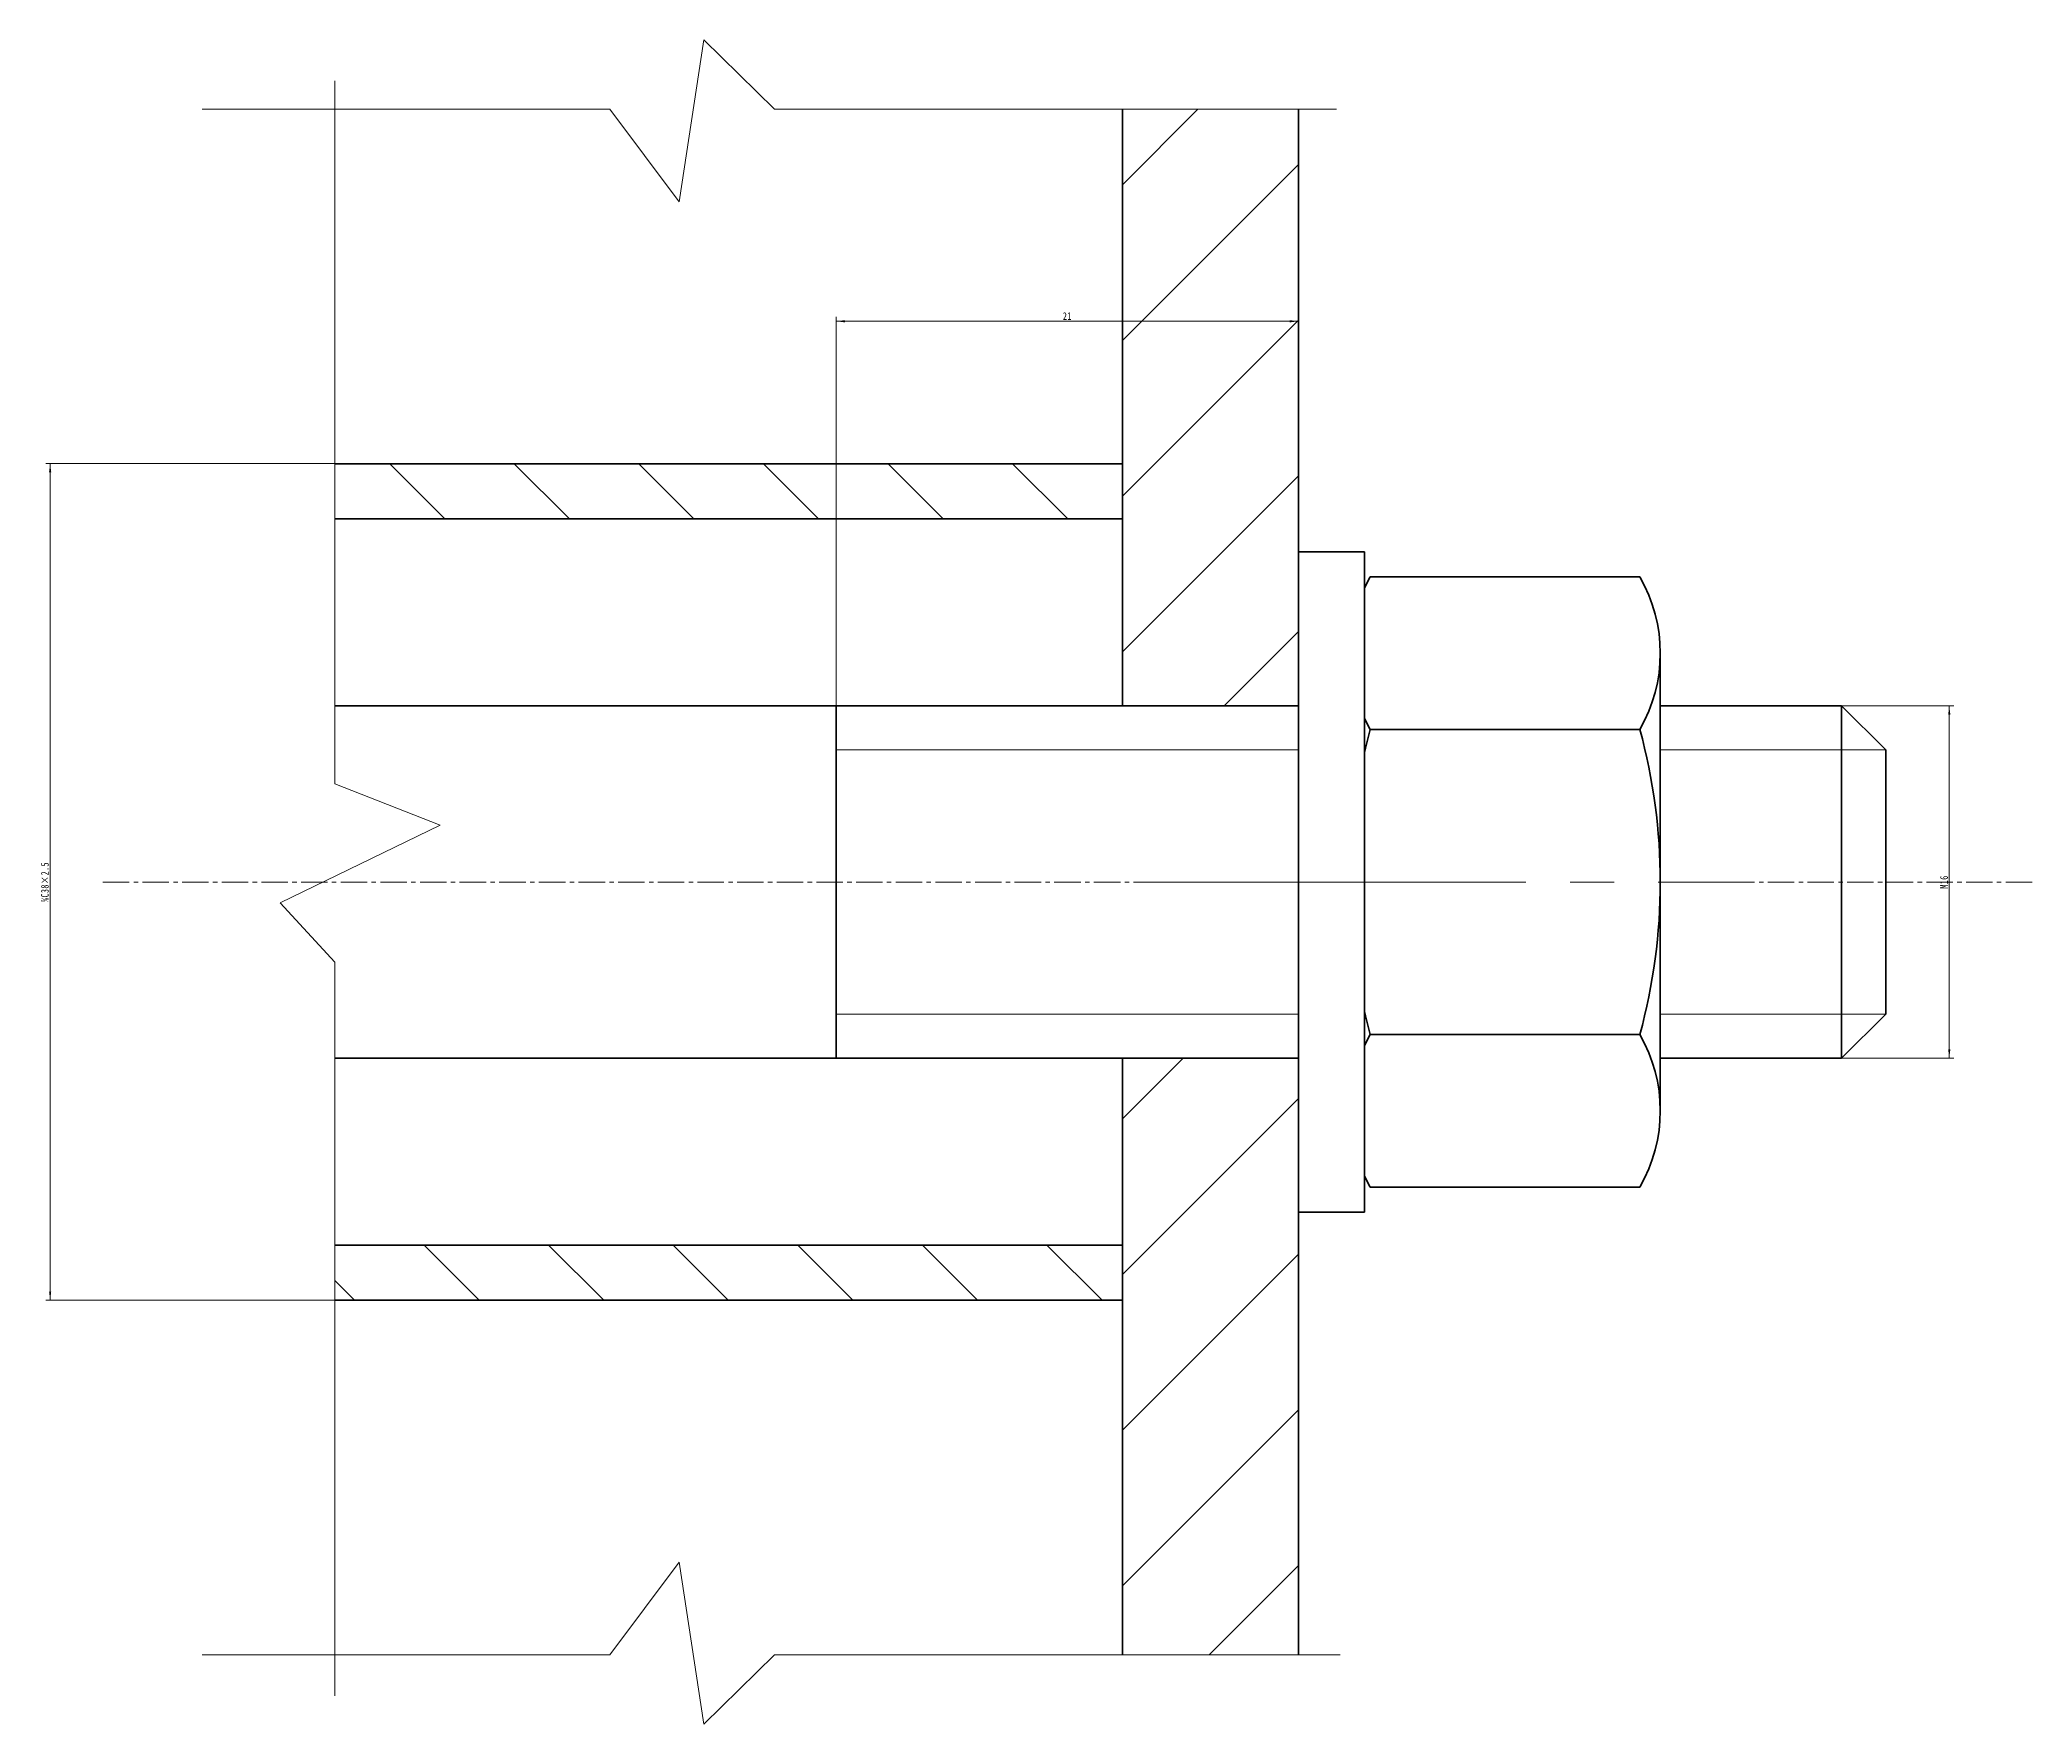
# Model space of a CAD drawing. Header units: millimetres. Extents: x -342 to 8068, y -807 to 5133.
# Drawn here: x 1492 to 2396, y 153 to 918 of the extents above; entities that cross this region are included whole.
import ezdxf

# ---------------------------------------------------------------- set-up
doc = ezdxf.new("R2010")
doc.units = ezdxf.units.MM
doc.linetypes.add('点画线', pattern=[18, 12, -2, 2, -2])
for name, color, linetype, lineweight, true_color in [('中心线层', 1, '点画线', 18, 0xff0000), ('剖面线层', 4, 'Continuous', 18, 0x00ffff), ('尺寸线层', 3, 'Continuous', 18, 0x00ff00)]:
    doc.layers.add(name, color=color, linetype=linetype, lineweight=lineweight, true_color=true_color)
doc.layers.add('粗实线层', color=7, linetype='Continuous', lineweight=35)
doc.layers.add('细实线层', color=7, linetype='Continuous', lineweight=18)
doc.styles.add('标准', font='', dxfattribs={"width": 0.667})
doc.styles.get('标准').set_extended_font_data('宋体')
doc.dimstyles.new('标准', dxfattribs={"dimtxt": 3.5, "dimasz": 4, "dimexe": 2, "dimexo": 0, "dimtad": 1, "dimdsep": 46, "dimtxsty": '标准', "dimcen": 0, "dimdle": 6, "dimazin": 2, "dimtfac": 0.707107, "dimtdec": 3, "dimtmove": 0, "dimatfit": 3, "dimfxl": 1, "dimtolj": 1, "dimlwd": -1, "dimlwe": -1, "dimarcsym": 1})

# ---------------------------------------------------------------- blocks, each defined once
blk = doc.blocks.new('*X23')
at = {"layer": '中心线层'}
blk.add_line((0, -4), (0, 18.1), dxfattribs=at)
at = {"layer": '粗实线层'}
for p, q in [((-10.392, 14.1), (10.392, 14.1)), ((-13.856, 0.928), (-13.856, 13.172)), ((-6.928, 0.928), (-6.928, 13.172)), ((6.928, 0.928), (6.928, 13.172)), ((13.856, 0.928), (13.856, 13.172)), ((-10.392, 0), (10.392, 0))]:
    blk.add_line(p, q, dxfattribs=at)
for centre, radius, start, end in [((-10.392, 7.172), 6.928, 60, 120), ((0, -12.221), 26.321, 74.73852, 105.26148), ((10.392, 7.172), 6.928, 60, 120), ((-10.392, 6.928), 6.928, 240, 300), ((0, 26.321), 26.321, 254.73852, 285.26148), ((10.392, 6.928), 6.928, 240, 300)]:
    blk.add_arc(centre, radius, start, end, dxfattribs=at)
blk = doc.blocks.new('*X24')
at = {"layer": '中心线层', "color": 1, "linetype": '点画线', "lineweight": 18}
blk.add_line((0, -7.5), (0, 10.5), dxfattribs=at)
at = {"layer": '粗实线层'}
for p, q in [((-15, 3), (15, 3)), ((-15, 0), (-15, 3)), ((15, 3), (15, 0)), ((15, 0), (-15, 0))]:
    blk.add_line(p, q, dxfattribs=at)
blk = doc.blocks.new('*X66')
at = {"layer": '尺寸线层', "linetype": 'Continuous'}
for points in [[(2358.78, 615.28), (2359.28, 611.28), (2358.28, 611.28)], [(2358.78, 455.28), (2359.28, 459.28), (2358.28, 459.28)]]:
    blk.add_hatch(color=0, dxfattribs=at).paths.add_polyline_path(points, flags=0)
at = {"layer": '尺寸线层', "color": 0, "linetype": 'Continuous'}
for p, q in [((2309.92, 615.28), (2360.78, 615.28)), ((2358.78, 615.28), (2358.78, 455.28)), ((2309.92, 455.28), (2360.78, 455.28))]:
    blk.add_line(p, q, dxfattribs=at)
at = {"layer": '尺寸线层', "color": 0, "linetype": 'Continuous', "insert": (2356.41, 535.28), "char_height": 3.5, "width": 8.5919, "attachment_point": 5, "rotation": 90, "line_spacing_factor": 1.15057, "style": '标准'}
blk.add_mtext('\\T1.1;M16', dxfattribs=at)
blk = doc.blocks.new('*X67')
at = {"layer": '尺寸线层', "linetype": 'Continuous'}
for points in [[(1853.33, 789.95), (1857.33, 790.45), (1857.33, 789.45)], [(2063.3, 789.95), (2059.3, 790.45), (2059.3, 789.45)]]:
    blk.add_hatch(color=0, dxfattribs=at).paths.add_polyline_path(points, flags=0)
at = {"layer": '尺寸线层', "color": 0, "linetype": 'Continuous'}
for p, q in [((1853.33, 615.28), (1853.33, 791.95)), ((1853.33, 789.95), (2063.3, 789.95)), ((2063.3, 615.28), (2063.3, 791.95))]:
    blk.add_line(p, q, dxfattribs=at)
at = {"layer": '尺寸线层', "color": 0, "linetype": 'Continuous', "insert": (1958.32, 792.32), "char_height": 3.5, "width": 5.7279, "attachment_point": 5, "line_spacing_factor": 1.15057, "style": '标准'}
blk.add_mtext('\\T1.1;21', dxfattribs=at)
blk = doc.blocks.new('*X68')
at = {"layer": '尺寸线层', "linetype": 'Continuous'}
for points in [[(1496.47, 725.28), (1496.97, 721.28), (1495.97, 721.28)], [(1496.47, 345.28), (1496.97, 349.28), (1495.97, 349.28)]]:
    blk.add_hatch(color=0, dxfattribs=at).paths.add_polyline_path(points, flags=0)
at = {"layer": '尺寸线层', "color": 0, "linetype": 'Continuous'}
for p, q in [((1625.67, 725.28), (1494.47, 725.28)), ((1496.47, 725.28), (1496.47, 345.28)), ((1625.67, 345.28), (1494.47, 345.28))]:
    blk.add_line(p, q, dxfattribs=at)
at = {"layer": '尺寸线层', "color": 0, "linetype": 'Continuous', "insert": (1494.09, 535.28), "char_height": 3.5, "width": 25.4025, "attachment_point": 5, "rotation": 90, "line_spacing_factor": 1.15057, "style": '标准'}
blk.add_mtext('\\T1.1;%C38×2.5', dxfattribs=at)

msp = doc.modelspace()

# ---------------------------------------------------------------- hatches: boundary and pattern name
at = {"layer": '剖面线层'}
h = msp.add_hatch(dxfattribs=at)
h.set_pattern_fill('UserPattern', color=256, scale=50, angle=45, style=0, pattern_type=0)
h.set_pattern_definition([(45, (0, 0), (-35.3553, 35.3553), [])])
h.paths.add_polyline_path([(1983.305, 725.276), (1983.305, 753.708), (1983.305, 886.239), (2063.305, 886.239), (2063.305, 615.276), (1983.305, 615.276), (1983.305, 700.276)], flags=0)
h.paths.add_polyline_path([(1983.305, 345.276), (1983.305, 352.115), (1983.305, 370.276), (1983.305, 455.276), (2063.305, 455.276), (2063.305, 184.314), (1983.305, 184.314)], flags=0)
h = msp.add_hatch(dxfattribs=at)
h.set_pattern_fill('UserPattern', color=256, scale=40, angle=135, style=0, pattern_type=0)
h.set_pattern_definition([(135, (0, 0), (-28.2843, -28.2843), [])])
h.paths.add_polyline_path([(1625.668, 700.276), (1625.668, 709.545), (1625.668, 725.276), (1983.305, 725.276), (1983.305, 700.276)], flags=0)
h.paths.add_polyline_path([(1625.668, 345.276), (1625.668, 358.654), (1625.668, 370.276), (1983.305, 370.276), (1983.305, 345.276)], flags=0)

# ---------------------------------------------------------------- linework, layer by layer
at = {"layer": '中心线层'}
msp.add_line((2396.408, 535.276), (1518.64, 535.276), dxfattribs=at)
at = {"layer": '粗实线层'}
for p, q in [((1983.305, 615.276), (1983.305, 886.239)), ((1983.305, 725.276), (1625.668, 725.276)), ((1983.305, 700.276), (1625.668, 700.276)), ((2063.305, 615.276), (1625.668, 615.276)), ((1853.327, 455.276), (1853.327, 615.276)), ((2309.915, 615.276), (2198.954, 615.276)), ((2309.915, 615.276), (2329.915, 595.276)), ((2309.915, 615.276), (2309.915, 535.276)), ((2198.954, 599.168), (2086.57, 599.168)), ((2329.915, 535.276), (2329.915, 595.276)), ((2309.915, 455.276), (2309.915, 535.276)), ((2329.915, 535.276), (2329.915, 475.276)), ((2198.954, 471.384), (2086.57, 471.384)), ((2309.915, 455.276), (2329.915, 475.276)), ((2086.57, 455.276), (1625.668, 455.276)), ((1983.305, 184.314), (1983.305, 455.276)), ((2063.305, 184.314), (2063.305, 455.276)), ((2309.915, 455.276), (2198.954, 455.276)), ((1983.305, 370.276), (1625.668, 370.276)), ((1983.305, 345.276), (1625.668, 345.276))]:
    msp.add_line(p, q, dxfattribs=at)
at = {"layer": '细实线层'}
for p, q in [((1782.099, 844.182), (1793.204, 917.781)), ((1793.204, 917.781), (1825.362, 886.239)), ((1625.668, 899.133), (1625.668, 579.824)), ((1565.508, 886.239), (1750.556, 886.239)), ((1750.556, 886.239), (1782.099, 844.182)), ((1825.362, 886.239), (2080.558, 886.239)), ((2063.305, 595.276), (1853.327, 595.276)), ((2329.915, 595.276), (2198.954, 595.276)), ((1625.668, 579.824), (1673.51, 561.154)), ((1673.51, 561.154), (1600.902, 525.887)), ((1600.902, 525.887), (1625.668, 498.918)), ((1625.668, 498.918), (1625.668, 165.595)), ((2063.305, 475.276), (1853.327, 475.276)), ((2329.915, 475.276), (2198.954, 475.276)), ((1750.556, 184.314), (1782.099, 226.37)), ((1782.099, 226.37), (1793.204, 152.772)), ((1565.508, 184.314), (1750.556, 184.314)), ((1793.204, 152.772), (1825.362, 184.314)), ((1825.362, 184.314), (2082.245, 184.314))]:
    msp.add_line(p, q, dxfattribs=at)

# ---------------------------------------------------------------- dimensions: what is measured, and where the dimension line sits
at = {"layer": '尺寸线层'}
for base, p1, p2, text, picture, middle in [((1496.465, 345.276), (1625.668, 725.276), (1625.668, 345.276), '%C38×2.5', '*X68', (1496.465, 535.276)), ((2358.783, 455.276), (2309.915, 615.276), (2309.915, 455.276), 'M16', '*X66', (2358.783, 535.276))]:
    dim = msp.add_linear_dim(base=base, p1=p1, p2=p2, angle=270, text=text, dimstyle='标准', override={"dimsah": 1, "dimtfac": 1}, dxfattribs=at)
    dim.commit()
    dim.dimension.update_dxf_attribs({"geometry": picture, "text_midpoint": middle})

# ---------------------------------------------------------------- next in the draw order: wipeouts: each hides what was drawn before it
msp.add_wipeout([(2095.852, 396.712), (2171.225, 396.712), (2171.225, 396.712), (2218.288, 396.712), (2218.288, 396.712), (2218.883, 397.765), (2219.46, 398.827), (2220.018, 399.9), (2220.558, 400.982), (2221.078, 402.073), (2221.58, 403.174), (2222.062, 404.283), (2222.525, 405.4), (2222.968, 406.525), (2223.391, 407.657), (2223.795, 408.797), (2224.179, 409.944), (2224.542, 411.097), (2224.886, 412.256), (2225.209, 413.422), (2225.512, 414.592), (2225.794, 415.768), (2226.056, 416.949), (2226.297, 418.134), (2226.517, 419.323), (2226.717, 420.515), (2226.895, 421.711), (2227.053, 422.91), (2227.19, 424.111), (2227.306, 425.315), (2227.401, 426.52), (2227.475, 427.727), (2227.527, 428.935), (2227.559, 430.144), (2227.57, 431.353), (2227.57, 431.353), (2227.57, 535.276), (2227.57, 535.276), (2227.57, 639.199), (2227.57, 639.199), (2227.559, 640.408), (2227.527, 641.617), (2227.475, 642.825), (2227.401, 644.032), (2227.306, 645.238), (2227.19, 646.441), (2227.053, 647.643), (2226.895, 648.841), (2226.717, 650.037), (2226.517, 651.23), (2226.297, 652.419), (2226.056, 653.604), (2225.794, 654.784), (2225.512, 655.96), (2225.209, 657.131), (2224.886, 658.296), (2224.542, 659.455), (2224.179, 660.609), (2223.795, 661.755), (2223.391, 662.895), (2222.968, 664.028), (2222.525, 665.153), (2222.062, 666.27), (2221.58, 667.379), (2221.078, 668.479), (2220.558, 669.571), (2220.018, 670.653), (2219.46, 671.725), (2218.883, 672.788), (2218.288, 673.84), (2218.288, 673.84), (2171.225, 673.84), (2171.225, 673.84), (2095.852, 673.84), (2095.852, 673.84), (2095.256, 672.788), (2094.679, 671.725), (2094.121, 670.653), (2093.581, 669.571), (2093.061, 668.479), (2092.559, 667.379), (2092.077, 666.27), (2091.614, 665.153), (2091.171, 664.028), (2090.748, 662.895), (2090.344, 661.755), (2089.961, 660.609), (2089.597, 659.455), (2089.253, 658.296), (2088.93, 657.131), (2088.628, 655.96), (2088.345, 654.784), (2088.084, 653.604), (2087.843, 652.419), (2087.622, 651.23), (2087.423, 650.037), (2087.244, 648.841), (2087.086, 647.643), (2086.949, 646.441), (2086.833, 645.238), (2086.738, 644.032), (2086.665, 642.825), (2086.612, 641.617), (2086.58, 640.408), (2086.57, 639.199), (2086.57, 639.199), (2086.57, 535.276), (2086.57, 535.276), (2086.57, 431.353), (2086.57, 431.353), (2086.58, 430.144), (2086.612, 428.935), (2086.665, 427.727), (2086.738, 426.52), (2086.833, 425.315), (2086.949, 424.111), (2087.086, 422.91), (2087.244, 421.711), (2087.423, 420.515), (2087.622, 419.323), (2087.843, 418.134), (2088.084, 416.949), (2088.345, 415.768), (2088.628, 414.592), (2088.93, 413.422), (2089.253, 412.256), (2089.597, 411.097), (2089.961, 409.944), (2090.344, 408.797), (2090.748, 407.657), (2091.171, 406.525), (2091.614, 405.4), (2092.077, 404.283), (2092.559, 403.174), (2093.061, 402.073), (2093.581, 400.982), (2094.121, 399.9), (2094.679, 398.827), (2095.256, 397.765)]).dxf.layer = '细实线层'

# ---------------------------------------------------------------- next in the draw order: block references
at = {"layer": '细实线层', "xscale": 10, "yscale": 10, "zscale": 10, "rotation": 270}
msp.add_blockref('*X23', (2086.57, 535.276), dxfattribs=at)

# ---------------------------------------------------------------- next in the draw order: wipeouts: each hides what was drawn before it
msp.add_wipeout([(2063.305, 385.276), (2090.205, 385.276), (2090.205, 385.276), (2093.305, 385.276), (2093.305, 385.276), (2093.305, 535.276), (2093.305, 535.276), (2093.305, 685.276), (2093.305, 685.276), (2090.205, 685.276), (2090.205, 685.276), (2063.305, 685.276), (2063.305, 685.276), (2063.305, 535.276), (2063.305, 535.276)]).dxf.layer = '细实线层'

# ---------------------------------------------------------------- next in the draw order: linework, layer by layer
at = {"layer": '粗实线层'}
msp.add_line((2063.305, 685.276), (2063.305, 886.239), dxfattribs=at)

# ---------------------------------------------------------------- next in the draw order: block references
at = {"layer": '细实线层', "xscale": 10, "yscale": 10, "zscale": 10, "rotation": 270}
msp.add_blockref('*X24', (2063.305, 535.276), dxfattribs=at)

# ---------------------------------------------------------------- next in the draw order: dimensions: what is measured, and where the dimension line sits
at = {"layer": '尺寸线层'}
dim = msp.add_linear_dim(base=(2063.305, 789.947), p1=(1853.327, 615.276), p2=(2063.305, 615.276), text='21', dimstyle='标准', override={"dimsah": 1, "dimtfac": 1}, dxfattribs=at)
dim.commit()
dim.dimension.update_dxf_attribs({"geometry": '*X67', "text_midpoint": (1958.316, 789.947)})

doc.saveas('drawing.dxf')
